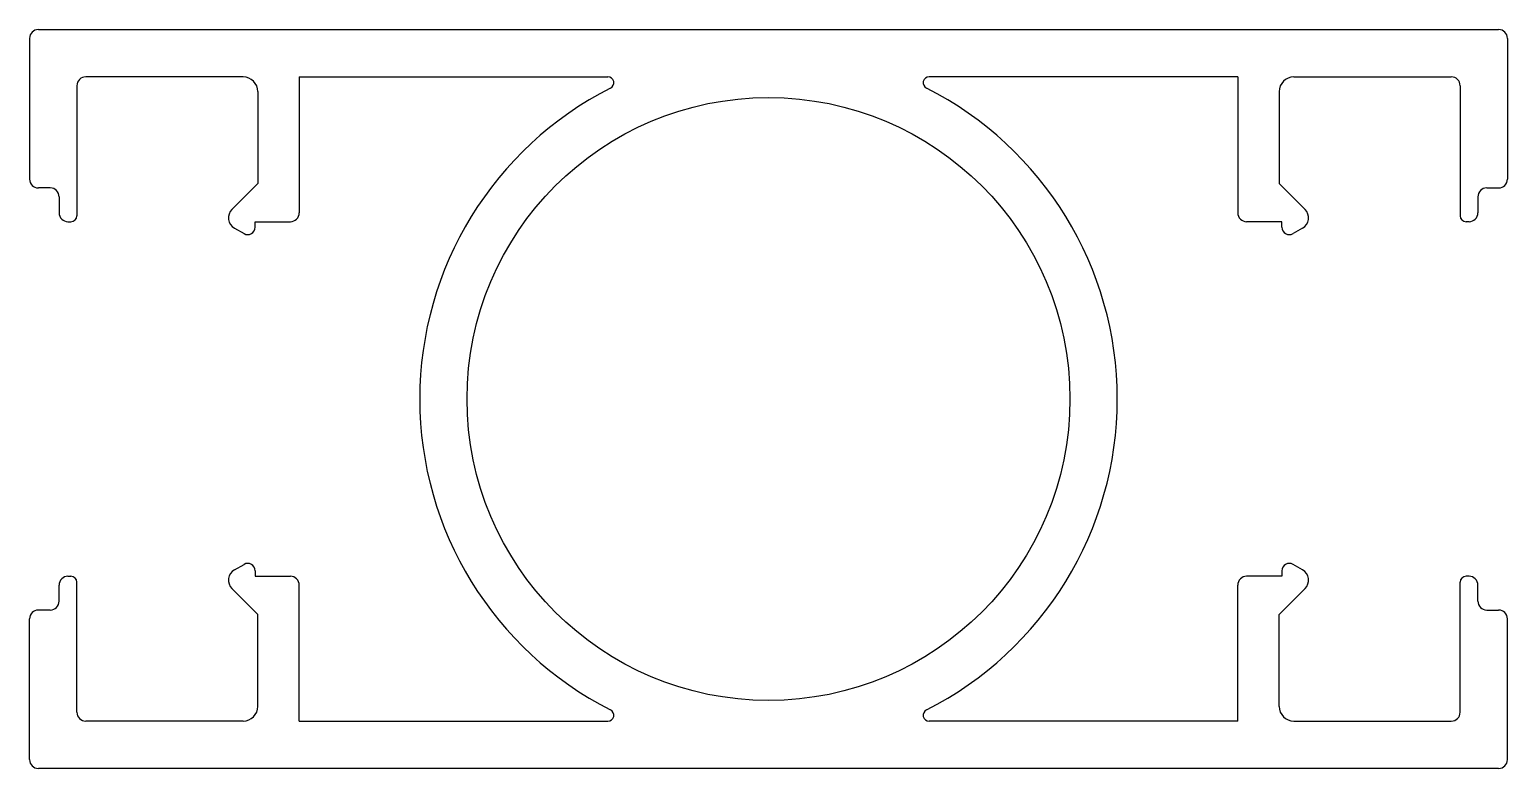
# Model space of a CAD drawing. Extents: x 471.2 to 521.2, y 592 to 617.
import ezdxf

# ---------------------------------------------------------------- set-up
doc = ezdxf.new("R2010")
doc.units = 0
doc.layers.get('0').update_dxf_attribs({"linetype": 'CONTINUOUS'})

msp = doc.modelspace()

# ---------------------------------------------------------------- linework, layer by layer
for p, q in [((471.241, 616.7), (471.241, 611.94)), ((471.541, 617), (520.941, 617)), ((521.241, 616.7), (521.241, 611.94)), ((472.841, 615.1), (472.841, 610.699)), ((478.464, 615.399), (473.141, 615.4)), ((480.364, 615.399), (490.808, 615.4)), ((480.364, 615.399), (480.364, 610.799)), ((512.117, 615.399), (501.673, 615.4)), ((512.117, 615.399), (512.117, 610.799)), ((514.017, 615.399), (519.341, 615.4)), ((519.641, 615.1), (519.641, 610.699)), ((478.964, 614.899), (478.964, 611.792)), ((513.517, 614.899), (513.517, 611.792)), ((471.941, 611.64), (471.541, 611.64)), ((478.964, 611.792), (478.088, 610.913)), ((513.517, 611.792), (514.394, 610.913)), ((520.541, 611.64), (520.941, 611.64)), ((472.241, 611.34), (472.241, 610.799)), ((520.241, 611.34), (520.241, 610.799)), ((472.541, 610.499), (472.641, 610.499)), ((478.171, 610.283), (478.496, 610.095)), ((478.871, 610.499), (480.064, 610.499)), ((478.871, 610.312), (478.871, 610.499)), ((513.611, 610.499), (512.417, 610.499)), ((513.611, 610.312), (513.611, 610.499)), ((514.31, 610.283), (513.986, 610.095)), ((519.941, 610.499), (519.841, 610.499)), ((472.541, 598.501), (472.641, 598.501)), ((478.171, 598.717), (478.496, 598.904)), ((478.871, 598.688), (478.871, 598.501)), ((478.871, 598.501), (480.064, 598.501)), ((513.611, 598.501), (512.417, 598.501)), ((513.611, 598.688), (513.611, 598.501)), ((514.31, 598.717), (513.986, 598.904)), ((519.941, 598.501), (519.841, 598.501)), ((472.241, 597.66), (472.241, 598.201)), ((472.841, 593.9), (472.841, 598.301)), ((478.964, 597.208), (478.088, 598.086)), ((480.364, 593.601), (480.364, 598.201)), ((512.117, 593.601), (512.117, 598.201)), ((513.517, 597.208), (514.394, 598.086)), ((519.641, 593.9), (519.641, 598.301)), ((520.241, 597.66), (520.241, 598.201)), ((471.241, 592.3), (471.241, 597.06)), ((471.941, 597.36), (471.541, 597.36)), ((478.964, 594.101), (478.964, 597.208)), ((513.517, 594.101), (513.517, 597.208)), ((520.541, 597.36), (520.941, 597.36)), ((521.241, 592.3), (521.241, 597.06)), ((478.464, 593.601), (473.141, 593.6)), ((480.364, 593.601), (490.808, 593.6)), ((512.117, 593.601), (501.673, 593.6)), ((514.017, 593.601), (519.341, 593.6)), ((520.941, 592), (471.541, 592))]:
    msp.add_line(p, q)
msp.add_circle((496.241, 604.5), 10.2)
for centre, radius, start, end in [((471.541, 616.7), 0.3, 90, 180), ((520.941, 616.7), 0.3, 0, 90), ((473.141, 615.1), 0.3, 89.9865, 180), ((478.464, 614.899), 0.5, 0, 90), ((496.241, 604.5), 11.8, 116.9166, 243.0834), ((490.808, 615.2), 0.2, 296.9166, 90.0069), ((501.673, 615.2), 0.2, 89.9931, 243.0834), ((496.241, 604.5), 11.8, 296.9166, 63.0834), ((514.017, 614.899), 0.5, 90, 180), ((519.341, 615.1), 0.3, 0, 90.0135), ((471.541, 611.94), 0.3, 180, 270), ((471.941, 611.34), 0.3, 360, 90), ((520.541, 611.34), 0.3, 90, 180), ((520.941, 611.94), 0.3, 270, 360), ((472.541, 610.799), 0.3, 180, 270), ((472.641, 610.699), 0.2, 270, 0), ((478.372, 610.63), 0.401, 135.0891, 240), ((480.064, 610.799), 0.3, 270, 0), ((512.417, 610.799), 0.3, 180, 270), ((514.11, 610.63), 0.401, 300, 44.9109), ((519.841, 610.699), 0.2, 180, 270), ((519.941, 610.799), 0.3, 270, 0), ((478.621, 610.312), 0.25, 240, 0), ((513.861, 610.312), 0.25, 180, 300), ((472.541, 598.201), 0.3, 90, 180), ((472.641, 598.301), 0.2, 0, 90), ((478.372, 598.37), 0.401, 120, 224.9109), ((478.621, 598.688), 0.25, 360, 120), ((480.064, 598.201), 0.3, 0, 90), ((512.417, 598.201), 0.3, 90, 180), ((513.861, 598.688), 0.25, 60, 180), ((514.11, 598.37), 0.401, 315.0891, 60), ((519.841, 598.301), 0.2, 90, 180), ((519.941, 598.201), 0.3, 0, 90), ((471.941, 597.66), 0.3, 270, 0), ((520.541, 597.66), 0.3, 180, 270), ((471.541, 597.06), 0.3, 90, 180), ((520.941, 597.06), 0.3, 0, 90), ((478.464, 594.101), 0.5, 270, 0), ((514.017, 594.101), 0.5, 180, 270), ((473.141, 593.9), 0.3, 180, 270.0135), ((490.808, 593.8), 0.2, 269.9931, 63.0834), ((501.673, 593.8), 0.2, 116.9166, 270.0069), ((519.341, 593.9), 0.3, 269.9865, 0), ((471.541, 592.3), 0.3, 180, 270), ((520.941, 592.3), 0.3, 270, 0)]:
    msp.add_arc(centre, radius, start, end)

doc.saveas('drawing.dxf')
